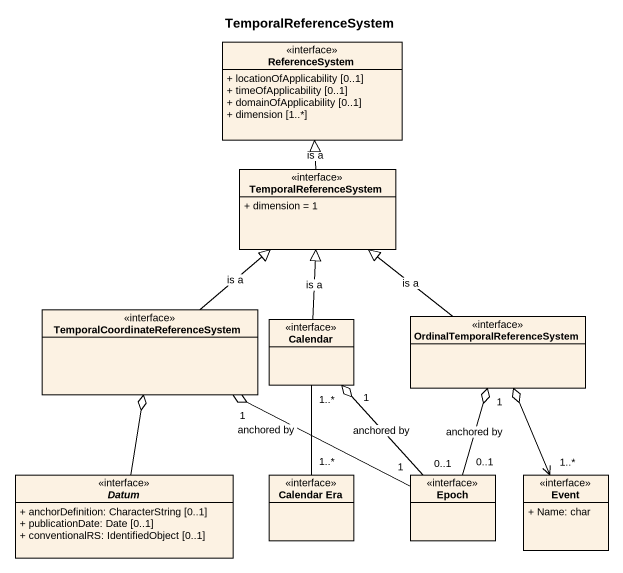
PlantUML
@startuml
title TemporalReferenceSystem
hide circle
hide empty members
skinparam classAttributeIconSize 0
class ReferenceSystem <<interface>> {
  + locationOfApplicability [0..1]
  + timeOfApplicability [0..1]
  + domainOfApplicability [0..1]
  + dimension [1..*]
}
class TemporalReferenceSystem <<interface>> {
  + dimension = 1
}
class "TemporalCoordinateReferenceSystem" as TemporalCoordinateReferenceS <<interface>>
class Calendar <<interface>>
class "OrdinalTemporalReferenceSystem" as OrdinalTemporalReferenceSyst <<interface>>
abstract class Datum <<interface>> {
  + anchorDefinition: CharacterString [0..1]
  + publicationDate: Date [0..1]
  + conventionalRS: IdentifiedObject [0..1]
}
class "Calendar Era" as Calendar_Era <<interface>>
class Epoch <<interface>>
class Event <<interface>> {
  + Name: char
}
TemporalReferenceSystem -up-|> ReferenceSystem : is a
TemporalCoordinateReferenceS -up-|> TemporalReferenceSystem : is a
Calendar -up-|> TemporalReferenceSystem : is a
Calendar "1..*" -- "1..*" Calendar_Era
OrdinalTemporalReferenceSyst -up-|> TemporalReferenceSystem : is a
Datum -up-o TemporalCoordinateReferenceS
Epoch "1" -left-o "1" TemporalCoordinateReferenceS : anchored by
Epoch "0..1" -up-o "1" Calendar : anchored by
Epoch "0..1" -up-o "1" OrdinalTemporalReferenceSyst : anchored by
Event "1..*" <-up-o OrdinalTemporalReferenceSyst
@enduml
